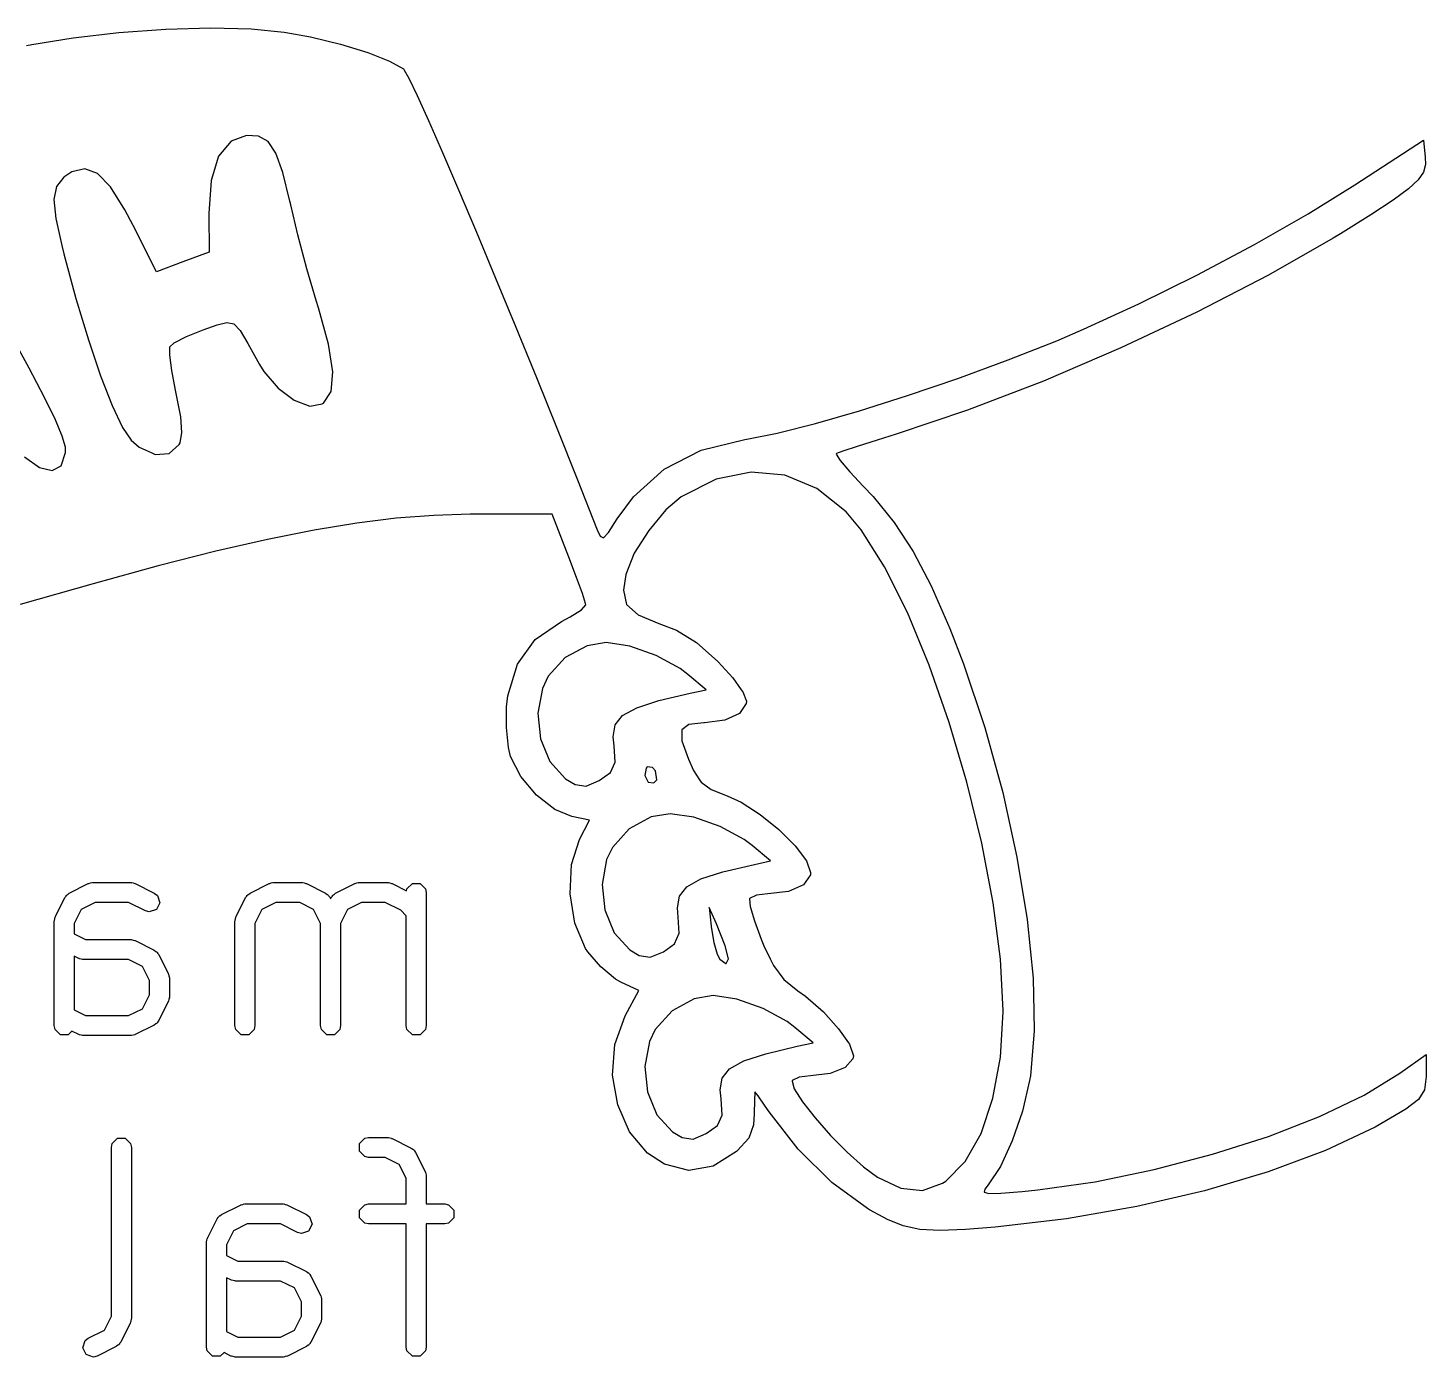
# Model space of a CAD drawing. Header units: inches. Extents: x 5.12 to 6.16, y -3.97 to -1.88.
# Drawn here: x 5.8859 to 6.1615, y -3.9733 to -3.7112 of the extents above; entities that cross this region are included whole.
import ezdxf

# ---------------------------------------------------------------- set-up
doc = ezdxf.new("R2010")
doc.units = ezdxf.units.IN
doc.header["$MEASUREMENT"] = 0
doc.layers.add('B.Silkscreen', color=31, linetype='CONTINUOUS', true_color=0xe8b2a7)

msp = doc.modelspace()

# ---------------------------------------------------------------- linework, layer by layer
at = {"layer": 'B.Silkscreen', "linetype": 'CONTINUOUS'}
for p, q in [((5.90385, -3.71214), (5.91307, -3.71149)), ((5.91307, -3.71149), (5.92195, -3.71123)), ((5.92195, -3.71123), (5.92991, -3.7114)), ((5.92991, -3.7114), (5.93639, -3.71203)), ((5.93639, -3.71203), (5.9416, -3.713)), ((5.88566, -3.71472), (5.88666, -3.71452)), ((5.88666, -3.71452), (5.89486, -3.71316)), ((5.89486, -3.71316), (5.90385, -3.71214)), ((5.9416, -3.713), (5.94755, -3.71444)), ((5.94755, -3.71444), (5.95292, -3.71608)), ((5.95292, -3.71608), (5.95721, -3.71775)), ((5.95721, -3.71775), (5.95992, -3.71931)), ((5.95992, -3.71931), (5.96003, -3.71943)), ((5.96003, -3.71943), (5.96099, -3.72113)), ((5.96099, -3.72113), (5.96263, -3.72455)), ((5.96263, -3.72455), (5.96486, -3.72949)), ((5.96486, -3.72949), (5.96761, -3.73576)), ((5.92597, -3.73354), (5.92351, -3.73651)), ((5.92901, -3.73243), (5.92597, -3.73354)), ((5.93139, -3.73255), (5.92901, -3.73243)), ((5.93326, -3.73362), (5.93139, -3.73255)), ((5.93479, -3.73593), (5.93326, -3.73362)), ((6.14747, -3.74219), (6.16097, -3.73336)), ((6.16097, -3.73336), (6.16132, -3.73673)), ((5.92351, -3.73651), (5.92204, -3.74128)), ((5.93616, -3.73975), (5.93479, -3.73593)), ((5.96761, -3.73576), (5.97078, -3.74317)), ((6.16132, -3.73673), (6.16137, -3.73816)), ((5.89711, -3.73898), (5.89459, -3.73962)), ((5.8996, -3.73993), (5.89711, -3.73898)), ((6.16137, -3.73816), (6.16101, -3.73966)), ((5.89298, -3.74067), (5.89155, -3.74248)), ((5.89459, -3.73962), (5.89298, -3.74067)), ((5.90219, -3.74259), (5.8996, -3.73993)), ((5.92204, -3.74128), (5.92156, -3.74779)), ((5.93755, -3.74536), (5.93616, -3.73975)), ((6.13826, -3.74791), (6.14747, -3.74219)), ((6.15998, -3.74119), (6.15806, -3.74297)), ((6.16101, -3.73966), (6.15998, -3.74119)), ((5.89155, -3.74248), (5.89105, -3.74507)), ((5.89105, -3.74507), (5.89141, -3.74882)), ((5.90504, -3.7471), (5.90219, -3.74259)), ((5.97078, -3.74317), (5.97431, -3.75151)), ((6.15806, -3.74297), (6.15501, -3.74519)), ((5.90665, -3.75017), (5.90504, -3.7471)), ((5.92156, -3.74779), (5.92161, -3.75544)), ((5.93771, -3.74609), (5.93755, -3.74536)), ((5.93912, -3.75202), (5.93771, -3.74609)), ((6.15501, -3.74519), (6.15061, -3.74807)), ((5.89141, -3.74882), (5.89259, -3.75415)), ((5.91123, -3.75932), (5.90665, -3.75017)), ((6.12767, -3.75394), (6.13826, -3.74791)), ((6.15061, -3.74807), (6.14462, -3.75182)), ((5.9409, -3.75871), (5.93912, -3.75202)), ((5.97431, -3.75151), (5.9781, -3.76059)), ((6.1432, -3.75269), (6.13048, -3.75998)), ((6.14462, -3.75182), (6.1432, -3.75269)), ((5.89259, -3.75415), (5.89299, -3.75574)), ((5.89299, -3.75574), (5.89538, -3.76461)), ((5.92161, -3.75544), (5.91642, -3.75738)), ((6.11634, -3.75996), (6.12767, -3.75394)), ((5.91642, -3.75738), (5.91123, -3.75932)), ((5.94272, -3.76497), (5.9409, -3.75871)), ((5.9781, -3.76059), (5.98207, -3.77021)), ((6.1049, -3.76565), (6.11634, -3.75996)), ((6.13048, -3.75998), (6.11634, -3.76728)), ((5.89538, -3.76461), (5.89783, -3.77274)), ((5.94318, -3.76644), (5.94272, -3.76497)), ((5.94517, -3.77359), (5.94318, -3.76644)), ((6.09398, -3.77066), (6.1049, -3.76565)), ((5.92044, -3.77078), (5.92323, -3.7698)), ((5.92323, -3.7698), (5.92513, -3.76931)), ((5.92513, -3.76931), (5.9265, -3.76959)), ((5.9265, -3.76959), (5.92775, -3.77089)), ((6.11634, -3.76728), (6.10134, -3.77433)), ((5.88617, -3.77833), (5.88214, -3.77093)), ((5.91475, -3.77335), (5.91714, -3.77208)), ((5.91714, -3.77208), (5.92044, -3.77078)), ((5.92775, -3.77089), (5.92929, -3.77346)), ((5.98207, -3.77021), (5.98569, -3.77906)), ((6.08872, -3.7729), (6.09398, -3.77066)), ((5.89783, -3.77274), (5.90023, -3.77986)), ((5.91387, -3.77574), (5.91389, -3.77414)), ((5.91389, -3.77414), (5.91475, -3.77335)), ((5.92929, -3.77346), (5.93155, -3.77757)), ((5.946, -3.77906), (5.94517, -3.77359)), ((6.07911, -3.77669), (6.08872, -3.7729)), ((6.10134, -3.77433), (6.08607, -3.78086)), ((5.91427, -3.77879), (5.91387, -3.77574)), ((5.93155, -3.77757), (5.93239, -3.77895)), ((6.06918, -3.78034), (6.07911, -3.77669)), ((5.8892, -3.78413), (5.88617, -3.77833)), ((5.90023, -3.77986), (5.9025, -3.78571)), ((5.915, -3.78266), (5.91427, -3.77879)), ((5.93239, -3.77895), (5.93522, -3.78227)), ((5.94567, -3.78291), (5.946, -3.77906)), ((5.98569, -3.77906), (5.98614, -3.78017)), ((5.98614, -3.78017), (5.99023, -3.79029)), ((6.05929, -3.78373), (6.06918, -3.78034)), ((6.08607, -3.78086), (6.07112, -3.78662)), ((5.91515, -3.78332), (5.915, -3.78266)), ((5.91604, -3.78793), (5.91515, -3.78332)), ((5.93522, -3.78227), (5.9384, -3.78465)), ((5.94418, -3.78521), (5.94567, -3.78291)), ((5.89134, -3.78852), (5.8892, -3.78413)), ((5.9025, -3.78571), (5.90453, -3.79002)), ((5.9384, -3.78465), (5.94145, -3.78578)), ((5.94145, -3.78578), (5.94393, -3.78538)), ((5.94393, -3.78538), (5.94418, -3.78521)), ((6.04982, -3.78674), (6.05929, -3.78373)), ((5.89267, -3.79171), (5.89134, -3.78852)), ((5.91628, -3.79101), (5.91604, -3.78793)), ((6.04113, -3.78926), (6.04982, -3.78674)), ((6.07112, -3.78662), (6.05707, -3.79134)), ((5.89329, -3.79391), (5.89267, -3.79171)), ((5.90453, -3.79002), (5.90624, -3.79252)), ((5.9159, -3.79302), (5.91628, -3.79101)), ((5.99023, -3.79029), (5.99425, -3.80035)), ((6.0276, -3.79233), (6.0336, -3.79116)), ((6.0336, -3.79116), (6.04113, -3.78926)), ((6.05707, -3.79134), (6.05329, -3.7925)), ((5.89335, -3.79498), (5.89329, -3.79391)), ((5.90624, -3.79252), (5.90785, -3.79389)), ((5.90785, -3.79389), (5.91023, -3.79498)), ((5.91377, -3.79517), (5.91574, -3.79336)), ((5.91574, -3.79336), (5.9159, -3.79302)), ((6.01133, -3.79826), (6.01861, -3.79451)), ((6.01861, -3.79451), (6.02722, -3.79239)), ((6.02722, -3.79239), (6.0276, -3.79233)), ((6.04653, -3.79467), (6.04529, -3.79513)), ((6.04935, -3.79375), (6.04653, -3.79467)), ((6.05329, -3.7925), (6.04935, -3.79375)), ((5.88527, -3.79578), (5.88817, -3.79788)), ((5.89246, -3.79757), (5.89335, -3.79498)), ((5.91023, -3.79498), (5.91099, -3.79533)), ((5.91099, -3.79533), (5.91377, -3.79517)), ((6.04529, -3.79513), (6.04526, -3.79526)), ((6.04526, -3.79526), (6.04602, -3.79651)), ((6.04602, -3.79651), (6.04789, -3.79875)), ((5.88817, -3.79788), (5.89066, -3.7985)), ((5.89066, -3.7985), (5.89246, -3.79757)), ((6.0053, -3.80368), (6.01133, -3.79826)), ((6.02155, -3.80023), (6.01465, -3.80371)), ((6.02845, -3.79882), (6.02155, -3.80023)), ((6.03514, -3.79944), (6.02845, -3.79882)), ((6.04144, -3.80206), (6.03514, -3.79944)), ((6.04789, -3.79875), (6.05057, -3.8016)), ((5.99425, -3.80035), (5.99813, -3.81017)), ((6.04717, -3.80665), (6.04144, -3.80206)), ((6.05057, -3.8016), (6.0525, -3.80363)), ((6.00207, -3.80804), (6.0053, -3.80368)), ((6.01465, -3.80371), (6.01168, -3.80624)), ((6.0525, -3.80363), (6.05669, -3.80873)), ((5.95852, -3.80792), (5.95073, -3.80887)), ((5.9659, -3.80735), (5.95852, -3.80792)), ((5.97306, -3.80712), (5.9659, -3.80735)), ((5.97476, -3.80712), (5.97306, -3.80712)), ((5.98923, -3.80712), (5.97476, -3.80712)), ((5.99256, -3.81562), (5.98923, -3.80712)), ((6.00034, -3.8107), (6.00207, -3.80804)), ((6.01168, -3.80624), (6.00828, -3.81031)), ((6.05016, -3.81021), (6.04717, -3.80665)), ((5.94234, -3.81024), (5.93315, -3.81208)), ((5.95073, -3.80887), (5.94234, -3.81024)), ((5.99813, -3.81017), (5.9987, -3.81145)), ((5.99934, -3.81177), (6.00034, -3.8107)), ((6.00828, -3.81031), (6.00544, -3.81483)), ((6.05478, -3.81751), (6.05016, -3.81021)), ((6.05669, -3.80873), (6.06041, -3.81444)), ((5.93315, -3.81208), (5.92295, -3.81443)), ((5.9987, -3.81145), (5.99934, -3.81177)), ((5.91546, -3.81633), (5.91156, -3.81733)), ((5.92295, -3.81443), (5.91546, -3.81633)), ((5.99406, -3.81957), (5.99256, -3.81562)), ((6.00544, -3.81483), (6.00376, -3.81898)), ((6.06041, -3.81444), (6.06395, -3.82125)), ((5.91156, -3.81733), (5.89878, -3.82082)), ((6.00376, -3.81898), (6.00328, -3.82212)), ((6.05928, -3.82653), (6.05478, -3.81751)), ((5.89878, -3.82082), (5.88441, -3.82494)), ((5.99522, -3.82277), (5.99406, -3.81957)), ((6.00328, -3.82212), (6.00393, -3.82493)), ((6.06395, -3.82125), (6.06761, -3.82965)), ((5.99502, -3.82595), (5.99589, -3.82502)), ((5.99583, -3.82471), (5.99522, -3.82277)), ((5.99589, -3.82502), (5.99583, -3.82471)), ((6.00393, -3.82493), (6.00618, -3.82698)), ((5.99107, -3.82825), (5.9928, -3.82735)), ((5.9928, -3.82735), (5.99502, -3.82595)), ((6.00618, -3.82698), (6.01028, -3.82865)), ((6.06357, -3.83687), (6.05928, -3.82653)), ((5.98592, -3.83181), (5.99107, -3.82825)), ((6.01028, -3.82865), (6.01375, -3.82999)), ((6.01375, -3.82999), (6.01772, -3.83243)), ((6.06761, -3.82965), (6.07032, -3.83665)), ((5.98239, -3.83672), (5.98592, -3.83181)), ((5.99614, -3.83306), (5.99178, -3.8354)), ((5.99987, -3.83243), (5.99614, -3.83306)), ((6.00455, -3.83312), (5.99987, -3.83243)), ((6.00973, -3.83495), (6.00455, -3.83312)), ((6.01772, -3.83243), (6.02191, -3.83617)), ((5.99178, -3.8354), (5.98846, -3.83908)), ((6.01446, -3.83753), (6.00973, -3.83495)), ((5.98051, -3.84291), (5.98239, -3.83672)), ((6.01602, -3.8387), (6.01446, -3.83753)), ((6.01962, -3.84173), (6.01602, -3.8387)), ((6.02191, -3.83617), (6.02197, -3.83623)), ((6.02197, -3.83623), (6.02483, -3.83938)), ((6.06751, -3.84816), (6.06357, -3.83687)), ((6.07032, -3.83665), (6.07452, -3.8492)), ((5.98733, -3.84147), (5.98642, -3.84638)), ((5.98846, -3.83908), (5.98733, -3.84147)), ((6.02483, -3.83938), (6.02651, -3.84173)), ((5.98027, -3.84507), (5.98051, -3.84291)), ((6.00591, -3.8453), (6.01027, -3.84388)), ((6.01027, -3.84388), (6.01646, -3.84242)), ((6.01646, -3.84242), (6.01962, -3.84173)), ((6.02651, -3.84173), (6.0268, -3.84213)), ((6.0268, -3.84213), (6.02753, -3.84399)), ((6.02753, -3.84399), (6.0275, -3.84442)), ((5.98024, -3.8492), (5.98027, -3.84507)), ((5.98642, -3.84638), (5.98695, -3.8514)), ((6.00167, -3.84868), (6.00313, -3.84684)), ((6.00313, -3.84684), (6.00591, -3.8453)), ((6.02619, -3.84639), (6.02331, -3.84775)), ((6.0275, -3.84442), (6.02619, -3.84639)), ((5.98063, -3.8531), (5.98024, -3.8492)), ((6.00128, -3.851), (6.00167, -3.84868)), ((6.01618, -3.84858), (6.0148, -3.84964)), ((6.0148, -3.84964), (6.01484, -3.8518)), ((6.01913, -3.84827), (6.01618, -3.84858)), ((6.01929, -3.84827), (6.01913, -3.84827)), ((6.02331, -3.84775), (6.01929, -3.84827)), ((6.071, -3.85999), (6.06751, -3.84816)), ((6.07452, -3.8492), (6.07806, -3.86202)), ((5.98695, -3.8514), (5.98881, -3.85591)), ((6.00145, -3.8528), (6.00128, -3.851)), ((6.01484, -3.8518), (6.01614, -3.85542)), ((5.98104, -3.85488), (5.98063, -3.8531)), ((5.98307, -3.85883), (5.98104, -3.85488)), ((6.00166, -3.85601), (6.00145, -3.8528)), ((5.98881, -3.85591), (5.9919, -3.85927)), ((5.99853, -3.85965), (6.00072, -3.85806)), ((6.00072, -3.85806), (6.00166, -3.85601)), ((6.00777, -3.85717), (6.00752, -3.85867)), ((6.00798, -3.85691), (6.00777, -3.85717)), ((6.00901, -3.85705), (6.00798, -3.85691)), ((6.0096, -3.85775), (6.00901, -3.85705)), ((6.00985, -3.85948), (6.0096, -3.85775)), ((6.01614, -3.85542), (6.01712, -3.85763)), ((6.01712, -3.85763), (6.01829, -3.85948)), ((5.98619, -3.86252), (5.98307, -3.85883)), ((5.9919, -3.85927), (5.99375, -3.86039)), ((5.99375, -3.86039), (5.99593, -3.86074)), ((5.99593, -3.86074), (5.99853, -3.85965)), ((6.00752, -3.85867), (6.00815, -3.85995)), ((6.00815, -3.85995), (6.00928, -3.86007)), ((6.00928, -3.86007), (6.00985, -3.85948)), ((6.01829, -3.85948), (6.0186, -3.85997)), ((6.0186, -3.85997), (6.02057, -3.86142)), ((6.07393, -3.87198), (6.071, -3.85999)), ((5.98979, -3.86537), (5.98619, -3.86252)), ((6.02057, -3.86142), (6.02375, -3.86264)), ((6.02375, -3.86264), (6.02652, -3.86389)), ((6.07806, -3.86202), (6.08087, -3.87475)), ((5.9931, -3.86676), (5.98979, -3.86537)), ((6.01253, -3.86619), (6.00879, -3.86682)), ((6.0172, -3.86688), (6.01253, -3.86619)), ((6.02652, -3.86389), (6.03026, -3.86631)), ((6.03026, -3.86631), (6.03394, -3.86931)), ((5.99663, -3.86742), (5.9931, -3.86676)), ((5.99461, -3.87129), (5.99663, -3.86742)), ((6.00879, -3.86682), (6.00444, -3.86916)), ((6.02239, -3.8687), (6.0172, -3.86688)), ((6.02712, -3.87129), (6.02239, -3.8687)), ((5.99305, -3.87621), (5.99461, -3.87129)), ((6.00444, -3.86916), (6.00112, -3.87283)), ((6.02868, -3.87246), (6.02712, -3.87129)), ((6.03394, -3.86931), (6.03712, -3.87249)), ((6.00112, -3.87283), (5.99999, -3.87522)), ((6.03228, -3.87549), (6.02868, -3.87246)), ((6.03712, -3.87249), (6.03935, -3.87544)), ((6.07616, -3.88374), (6.07393, -3.87198)), ((5.99278, -3.88196), (5.99305, -3.87621)), ((5.99999, -3.87522), (5.99908, -3.88013)), ((6.02292, -3.87764), (6.02912, -3.87617)), ((6.02912, -3.87617), (6.03228, -3.87549)), ((6.03935, -3.87544), (6.03937, -3.87549)), ((6.03937, -3.87549), (6.04019, -3.87775)), ((6.08087, -3.87475), (6.08288, -3.88706)), ((5.89407, -3.88184), (5.89782, -3.87996)), ((5.89782, -3.87996), (5.89792, -3.87994)), ((5.89792, -3.87994), (5.89795, -3.87991)), ((5.89795, -3.87991), (5.89826, -3.87984)), ((5.89826, -3.87984), (5.89856, -3.87976)), ((5.89856, -3.87976), (5.89861, -3.87978)), ((5.89861, -3.87978), (5.8987, -3.87976)), ((5.8987, -3.87976), (5.9062, -3.87976)), ((5.9062, -3.87976), (5.9063, -3.87978)), ((5.9063, -3.87978), (5.90634, -3.87976)), ((5.90634, -3.87976), (5.90665, -3.87984)), ((5.90665, -3.87984), (5.90696, -3.87991)), ((5.90696, -3.87991), (5.90699, -3.87994)), ((5.90699, -3.87994), (5.90708, -3.87996)), ((5.90708, -3.87996), (5.91083, -3.88184)), ((5.92969, -3.88184), (5.93344, -3.87996)), ((5.93344, -3.87996), (5.93354, -3.87994)), ((5.93354, -3.87994), (5.93357, -3.87991)), ((5.93357, -3.87991), (5.93388, -3.87984)), ((5.93388, -3.87984), (5.93418, -3.87976)), ((5.93418, -3.87976), (5.93423, -3.87978)), ((5.93423, -3.87978), (5.93432, -3.87976)), ((5.93432, -3.87976), (5.93995, -3.87976)), ((5.93995, -3.87976), (5.94004, -3.87978)), ((5.94004, -3.87978), (5.94009, -3.87976)), ((5.94009, -3.87976), (5.94039, -3.87984)), ((5.94039, -3.87984), (5.9407, -3.87991)), ((5.9407, -3.87991), (5.94073, -3.87994)), ((5.94073, -3.87994), (5.94083, -3.87996)), ((5.94083, -3.87996), (5.94458, -3.88184)), ((5.94657, -3.88184), (5.95032, -3.87996)), ((5.95032, -3.87996), (5.95041, -3.87994)), ((5.95041, -3.87994), (5.95044, -3.87991)), ((5.95044, -3.87991), (5.95075, -3.87984)), ((5.95075, -3.87984), (5.95106, -3.87976)), ((5.95106, -3.87976), (5.9511, -3.87978)), ((5.9511, -3.87978), (5.9512, -3.87976)), ((5.9512, -3.87976), (5.95682, -3.87976)), ((5.95682, -3.87976), (5.95692, -3.87978)), ((5.95692, -3.87978), (5.95696, -3.87976)), ((5.95696, -3.87976), (5.95726, -3.87984)), ((5.95726, -3.87984), (5.95757, -3.87991)), ((5.95757, -3.87991), (5.95761, -3.87994)), ((5.95761, -3.87994), (5.9577, -3.87996)), ((5.9577, -3.87996), (5.96054, -3.88139)), ((5.96063, -3.88097), (5.96169, -3.87991)), ((5.96169, -3.87991), (5.9632, -3.87991)), ((5.9632, -3.87991), (5.96426, -3.88097)), ((5.99908, -3.88013), (5.99961, -3.88516)), ((6.01579, -3.88059), (6.01857, -3.87905)), ((6.01857, -3.87905), (6.02292, -3.87764)), ((6.04015, -3.87822), (6.03879, -3.88019)), ((6.04019, -3.87775), (6.04015, -3.87822)), ((5.89132, -3.88647), (5.89319, -3.88272)), ((5.89319, -3.88272), (5.89343, -3.88241)), ((5.89343, -3.88241), (5.89347, -3.88231)), ((5.89347, -3.88231), (5.89358, -3.88222)), ((5.89358, -3.88222), (5.89366, -3.88211)), ((5.89366, -3.88211), (5.89376, -3.88208)), ((5.89376, -3.88208), (5.89407, -3.88184)), ((5.91083, -3.88184), (5.91144, -3.88231)), ((5.91144, -3.88231), (5.91192, -3.88374)), ((5.92694, -3.88647), (5.92881, -3.88272)), ((5.92881, -3.88272), (5.92905, -3.88241)), ((5.92905, -3.88241), (5.92909, -3.88231)), ((5.92909, -3.88231), (5.9292, -3.88222)), ((5.9292, -3.88222), (5.92928, -3.88211)), ((5.92928, -3.88211), (5.92938, -3.88208)), ((5.92938, -3.88208), (5.92969, -3.88184)), ((5.94458, -3.88184), (5.94489, -3.88208)), ((5.94489, -3.88208), (5.94499, -3.88211)), ((5.94499, -3.88211), (5.94507, -3.88222)), ((5.94507, -3.88222), (5.94518, -3.88231)), ((5.94518, -3.88231), (5.94522, -3.88241)), ((5.94522, -3.88241), (5.94546, -3.88272)), ((5.94546, -3.88272), (5.94557, -3.88295)), ((5.94557, -3.88295), (5.94569, -3.88272)), ((5.94569, -3.88272), (5.94593, -3.88241)), ((5.94593, -3.88241), (5.94596, -3.88231)), ((5.94596, -3.88231), (5.94607, -3.88222)), ((5.94607, -3.88222), (5.94616, -3.88211)), ((5.94616, -3.88211), (5.94626, -3.88208)), ((5.94626, -3.88208), (5.94657, -3.88184)), ((5.96054, -3.88139), (5.96063, -3.88097)), ((5.96426, -3.88097), (5.96441, -3.88172)), ((5.96441, -3.88172), (5.96441, -3.90797)), ((5.99373, -3.88774), (5.99278, -3.88196)), ((6.01393, -3.88476), (6.01433, -3.88243)), ((6.01433, -3.88243), (6.01579, -3.88059)), ((6.02816, -3.88291), (6.02813, -3.88297)), ((6.02951, -3.88226), (6.02816, -3.88291)), ((6.03175, -3.88201), (6.02951, -3.88226)), ((6.03586, -3.88152), (6.03175, -3.88201)), ((6.03879, -3.88019), (6.03586, -3.88152)), ((5.89642, -3.88507), (5.89505, -3.88781)), ((5.89917, -3.88369), (5.89642, -3.88507)), ((5.90574, -3.88369), (5.89917, -3.88369)), ((5.90907, -3.88536), (5.90574, -3.88369)), ((5.90981, -3.88556), (5.90907, -3.88536)), ((5.91124, -3.88509), (5.90981, -3.88556)), ((5.91192, -3.88374), (5.91124, -3.88509)), ((5.93204, -3.88507), (5.93067, -3.88781)), ((5.93479, -3.88369), (5.93204, -3.88507)), ((5.93948, -3.88369), (5.93479, -3.88369)), ((5.94223, -3.88507), (5.93948, -3.88369)), ((5.9436, -3.88781), (5.94223, -3.88507)), ((5.94891, -3.88507), (5.94754, -3.88781)), ((5.95166, -3.88369), (5.94891, -3.88507)), ((5.95636, -3.88369), (5.95166, -3.88369)), ((5.9594, -3.88522), (5.95636, -3.88369)), ((5.96048, -3.88629), (5.9594, -3.88522)), ((5.99961, -3.88516), (6.00147, -3.88967)), ((6.01411, -3.88656), (6.01393, -3.88476)), ((6.02162, -3.88788), (6.02019, -3.88465)), ((6.02019, -3.88465), (6.0206, -3.88834)), ((6.02813, -3.88297), (6.0283, -3.88449)), ((6.0283, -3.88449), (6.02911, -3.88733)), ((6.0776, -3.89487), (6.07616, -3.88374)), ((5.89111, -3.88735), (5.89113, -3.88725)), ((5.89111, -3.90797), (5.89111, -3.88735)), ((5.89112, -3.88721), (5.8912, -3.88691)), ((5.89113, -3.88725), (5.89112, -3.88721)), ((5.8912, -3.88691), (5.89126, -3.8866)), ((5.89126, -3.8866), (5.89129, -3.88656)), ((5.89129, -3.88656), (5.89132, -3.88647)), ((5.89505, -3.88781), (5.89505, -3.88988)), ((5.92673, -3.88735), (5.92675, -3.88725)), ((5.92673, -3.90797), (5.92673, -3.88735)), ((5.92674, -3.88721), (5.92682, -3.88691)), ((5.92675, -3.88725), (5.92674, -3.88721)), ((5.92682, -3.88691), (5.92688, -3.8866)), ((5.92688, -3.8866), (5.92691, -3.88656)), ((5.92691, -3.88656), (5.92694, -3.88647)), ((5.93067, -3.88781), (5.93067, -3.90797)), ((5.9436, -3.90797), (5.9436, -3.88781)), ((5.94754, -3.88781), (5.94754, -3.90797)), ((5.96048, -3.90797), (5.96048, -3.88629)), ((5.99584, -3.89275), (5.99373, -3.88774)), ((6.01431, -3.88976), (6.01411, -3.88656)), ((6.0206, -3.88834), (6.02062, -3.8885)), ((6.02337, -3.89221), (6.02162, -3.88788)), ((6.02911, -3.88733), (6.03042, -3.89092)), ((6.08288, -3.88706), (6.08404, -3.89858)), ((5.89505, -3.88988), (5.89729, -3.891)), ((5.89729, -3.891), (5.9062, -3.891)), ((5.9062, -3.891), (5.9063, -3.89102)), ((5.9063, -3.89102), (5.90634, -3.89101)), ((5.90634, -3.89101), (5.90665, -3.89109)), ((5.90665, -3.89109), (5.90696, -3.89115)), ((5.90696, -3.89115), (5.90699, -3.89119)), ((6.00147, -3.88967), (6.00456, -3.89302)), ((6.01338, -3.89182), (6.01431, -3.88976)), ((6.02062, -3.8885), (6.02113, -3.89157)), ((6.03042, -3.89092), (6.03095, -3.89222)), ((5.90699, -3.89119), (5.90708, -3.89121)), ((5.90708, -3.89121), (5.91083, -3.89309)), ((5.91083, -3.89309), (5.91114, -3.89333)), ((5.91114, -3.89333), (5.91124, -3.89336)), ((5.91124, -3.89336), (5.91133, -3.89347)), ((5.91133, -3.89347), (5.91144, -3.89356)), ((5.91144, -3.89356), (5.91147, -3.89366)), ((5.91147, -3.89366), (5.91171, -3.89397)), ((5.99627, -3.8934), (5.99584, -3.89275)), ((5.99883, -3.89637), (5.99627, -3.8934)), ((6.00456, -3.89302), (6.00641, -3.89415)), ((6.00859, -3.8945), (6.01118, -3.89341)), ((6.01118, -3.89341), (6.01338, -3.89182)), ((6.02113, -3.89157), (6.02175, -3.89388)), ((6.02175, -3.89388), (6.02231, -3.89487)), ((6.02401, -3.89481), (6.02337, -3.89221)), ((6.03095, -3.89222), (6.03221, -3.89481)), ((5.89595, -3.89473), (5.89505, -3.89428)), ((5.89505, -3.89428), (5.89505, -3.90488)), ((5.89604, -3.89476), (5.89595, -3.89473)), ((5.89608, -3.89479), (5.89604, -3.89476)), ((5.89638, -3.89485), (5.89608, -3.89479)), ((5.89669, -3.89494), (5.89638, -3.89485)), ((5.89673, -3.89492), (5.89669, -3.89494)), ((5.89683, -3.89494), (5.89673, -3.89492)), ((5.90574, -3.89494), (5.89683, -3.89494)), ((5.90848, -3.89632), (5.90574, -3.89494)), ((5.90986, -3.89906), (5.90848, -3.89632)), ((5.91171, -3.89397), (5.91359, -3.89772)), ((6.00176, -3.89878), (5.99883, -3.89637)), ((6.00641, -3.89415), (6.00859, -3.8945)), ((6.02231, -3.89487), (6.0235, -3.89572)), ((6.0235, -3.89572), (6.02355, -3.89572)), ((6.02355, -3.89572), (6.02401, -3.89481)), ((6.03221, -3.89481), (6.03285, -3.89612)), ((6.03285, -3.89612), (6.03493, -3.89884)), ((6.07813, -3.90498), (6.0776, -3.89487)), ((5.90986, -3.90188), (5.90986, -3.89906)), ((5.91359, -3.89772), (5.91361, -3.89781)), ((5.91361, -3.89781), (5.91365, -3.89784)), ((5.91365, -3.89784), (5.91371, -3.89815)), ((5.91371, -3.89815), (5.91379, -3.89846)), ((5.91379, -3.89846), (5.91378, -3.8985)), ((5.91378, -3.8985), (5.9138, -3.8986)), ((5.9138, -3.8986), (5.9138, -3.90235)), ((6.00279, -3.89937), (6.00176, -3.89878)), ((6.00635, -3.90105), (6.00279, -3.89937)), ((6.03493, -3.89884), (6.03769, -3.90109)), ((6.08404, -3.89858), (6.08419, -3.90522)), ((5.90848, -3.90463), (5.90986, -3.90188)), ((6.00367, -3.90604), (6.00635, -3.90105)), ((6.02096, -3.90205), (6.01723, -3.90268)), ((6.02564, -3.90274), (6.02096, -3.90205)), ((6.03769, -3.90109), (6.03917, -3.90217)), ((6.03917, -3.90217), (6.0427, -3.90527)), ((5.89505, -3.90488), (5.89729, -3.906)), ((5.90574, -3.906), (5.90848, -3.90463)), ((5.91359, -3.90323), (5.91171, -3.90698)), ((5.91361, -3.90313), (5.91359, -3.90323)), ((5.91365, -3.9031), (5.91361, -3.90313)), ((5.91371, -3.90279), (5.91365, -3.9031)), ((5.91379, -3.90249), (5.91371, -3.90279)), ((5.9138, -3.90235), (5.91378, -3.90244)), ((5.91378, -3.90244), (5.91379, -3.90249)), ((6.01723, -3.90268), (6.01288, -3.90502)), ((6.03083, -3.90457), (6.02564, -3.90274)), ((6.03556, -3.90715), (6.03083, -3.90457)), ((5.89729, -3.906), (5.90574, -3.906)), ((5.91114, -3.90762), (5.91083, -3.90786)), ((5.91124, -3.90758), (5.91114, -3.90762)), ((5.91133, -3.90747), (5.91124, -3.90758)), ((5.91144, -3.90739), (5.91133, -3.90747)), ((5.91147, -3.90729), (5.91144, -3.90739)), ((5.91171, -3.90698), (5.91147, -3.90729)), ((6.00163, -3.91172), (6.00367, -3.90604)), ((6.01288, -3.90502), (6.00956, -3.9087)), ((6.03711, -3.90832), (6.03556, -3.90715)), ((6.0427, -3.90527), (6.04572, -3.90858)), ((6.07762, -3.91417), (6.07813, -3.90522)), ((6.07813, -3.90522), (6.07813, -3.90498)), ((6.08419, -3.90522), (6.08427, -3.90897)), ((5.89126, -3.90872), (5.89111, -3.90797)), ((5.89233, -3.90979), (5.89126, -3.90872)), ((5.89383, -3.90979), (5.89233, -3.90979)), ((5.89458, -3.90905), (5.89383, -3.90979)), ((5.89595, -3.90973), (5.89458, -3.90905)), ((5.89604, -3.90976), (5.89595, -3.90973)), ((5.89608, -3.90979), (5.89604, -3.90976)), ((5.89638, -3.90985), (5.89608, -3.90979)), ((5.89669, -3.90993), (5.89638, -3.90985)), ((5.89673, -3.90992), (5.89669, -3.90993)), ((5.89683, -3.90994), (5.89673, -3.90992)), ((5.9062, -3.90994), (5.89683, -3.90994)), ((5.9063, -3.90992), (5.9062, -3.90994)), ((5.90634, -3.90993), (5.9063, -3.90992)), ((5.90665, -3.90985), (5.90634, -3.90993)), ((5.90696, -3.90979), (5.90665, -3.90985)), ((5.90699, -3.90976), (5.90696, -3.90979)), ((5.90708, -3.90973), (5.90699, -3.90976)), ((5.91083, -3.90786), (5.90708, -3.90973)), ((5.92688, -3.90872), (5.92673, -3.90797)), ((5.92795, -3.90979), (5.92688, -3.90872)), ((5.92945, -3.90979), (5.92795, -3.90979)), ((5.93052, -3.90872), (5.92945, -3.90979)), ((5.93067, -3.90797), (5.93052, -3.90872)), ((5.94375, -3.90872), (5.9436, -3.90797)), ((5.94482, -3.90979), (5.94375, -3.90872)), ((5.94633, -3.90979), (5.94482, -3.90979)), ((5.94739, -3.90872), (5.94633, -3.90979)), ((5.94754, -3.90797), (5.94739, -3.90872)), ((5.96063, -3.90872), (5.96048, -3.90797)), ((5.96169, -3.90979), (5.96063, -3.90872)), ((5.9632, -3.90979), (5.96169, -3.90979)), ((5.96426, -3.90872), (5.9632, -3.90979)), ((5.96441, -3.90797), (5.96426, -3.90872)), ((6.00956, -3.9087), (6.00842, -3.91109)), ((6.04072, -3.91135), (6.03711, -3.90832)), ((6.04572, -3.90858), (6.04765, -3.91135)), ((6.08427, -3.90897), (6.08353, -3.91788)), ((6.00117, -3.91773), (6.00163, -3.91172)), ((6.00842, -3.91109), (6.00751, -3.916)), ((6.03136, -3.9135), (6.03756, -3.91204)), ((6.03756, -3.91204), (6.04072, -3.91135)), ((6.04765, -3.91135), (6.04784, -3.91162)), ((6.04784, -3.91162), (6.04863, -3.91392)), ((6.02423, -3.91646), (6.02701, -3.91492)), ((6.02701, -3.91492), (6.03136, -3.9135)), ((6.04852, -3.91454), (6.04699, -3.91623)), ((6.04863, -3.91392), (6.04852, -3.91454)), ((6.07614, -3.92228), (6.07762, -3.91417)), ((6.15634, -3.91736), (6.1615, -3.91366)), ((6.1615, -3.91366), (6.1615, -3.91774)), ((6.00217, -3.92361), (6.00117, -3.91773)), ((6.00751, -3.916), (6.00805, -3.92102)), ((6.02237, -3.92062), (6.02277, -3.9183)), ((6.02277, -3.9183), (6.02423, -3.91646)), ((6.03795, -3.91813), (6.03658, -3.91881)), ((6.04019, -3.91788), (6.03795, -3.91813)), ((6.04403, -3.91742), (6.04019, -3.91788)), ((6.04699, -3.91623), (6.04403, -3.91742)), ((6.08353, -3.91788), (6.08337, -3.91882)), ((6.14929, -3.9217), (6.15634, -3.91736)), ((6.1615, -3.91797), (6.16121, -3.92064)), ((6.1615, -3.91774), (6.1615, -3.91797)), ((6.00805, -3.92102), (6.00991, -3.92553)), ((6.02255, -3.92242), (6.02237, -3.92062)), ((6.02918, -3.92117), (6.0291, -3.92268)), ((6.02922, -3.92104), (6.02918, -3.92117)), ((6.02983, -3.92183), (6.02922, -3.92104)), ((6.03658, -3.91881), (6.03653, -3.9189)), ((6.03653, -3.9189), (6.03695, -3.92044)), ((6.03695, -3.92044), (6.03858, -3.92298)), ((6.08337, -3.91882), (6.08195, -3.92483)), ((6.16121, -3.92064), (6.16004, -3.92252)), ((6.00451, -3.9289), (6.00217, -3.92361)), ((6.02275, -3.92563), (6.02255, -3.92242)), ((6.0291, -3.92268), (6.02907, -3.92537)), ((6.03121, -3.92382), (6.02983, -3.92183)), ((6.03199, -3.925), (6.03121, -3.92382)), ((6.03858, -3.92298), (6.04108, -3.92616)), ((6.07378, -3.92924), (6.07614, -3.92228)), ((6.14052, -3.92589), (6.14929, -3.9217)), ((6.16004, -3.92252), (6.15749, -3.92447)), ((6.00991, -3.92553), (6.01299, -3.92889)), ((6.02182, -3.92768), (6.02275, -3.92563)), ((6.02907, -3.92537), (6.02895, -3.92752)), ((6.03771, -3.93236), (6.03199, -3.925)), ((6.04108, -3.92616), (6.04414, -3.92961)), ((6.08195, -3.92483), (6.07995, -3.93069)), ((6.13044, -3.92981), (6.14052, -3.92589)), ((6.15749, -3.92447), (6.15149, -3.92802)), ((6.00807, -3.93314), (6.00451, -3.9289)), ((6.01299, -3.92889), (6.01485, -3.93001)), ((6.01703, -3.93036), (6.01962, -3.92927)), ((6.01962, -3.92927), (6.02182, -3.92768)), ((6.02895, -3.92752), (6.02801, -3.93018)), ((6.04414, -3.92961), (6.04742, -3.93295)), ((6.07066, -3.93478), (6.07378, -3.92924)), ((6.15149, -3.92802), (6.14168, -3.93262)), ((5.90236, -3.93199), (5.90251, -3.93123)), ((5.90236, -3.96527), (5.90236, -3.93199)), ((5.90251, -3.93123), (5.90357, -3.93017)), ((5.90357, -3.93017), (5.90508, -3.93017)), ((5.90508, -3.93017), (5.90615, -3.93123)), ((5.90615, -3.93123), (5.9063, -3.93199)), ((5.9063, -3.93199), (5.9063, -3.96573)), ((5.95125, -3.93123), (5.95232, -3.93017)), ((5.95125, -3.93274), (5.95125, -3.93123)), ((5.95232, -3.93017), (5.95307, -3.93002)), ((5.95307, -3.93002), (5.95682, -3.93002)), ((5.95682, -3.93002), (5.95692, -3.93004)), ((5.95692, -3.93004), (5.95696, -3.93002)), ((5.95696, -3.93002), (5.95726, -3.9301)), ((5.95726, -3.9301), (5.95757, -3.93017)), ((5.95757, -3.93017), (5.95761, -3.9302)), ((5.95761, -3.9302), (5.9577, -3.93022)), ((5.9577, -3.93022), (5.96145, -3.9321)), ((5.96145, -3.9321), (5.96176, -3.93234)), ((5.96176, -3.93234), (5.96186, -3.93237)), ((5.96186, -3.93237), (5.96195, -3.93248)), ((5.96195, -3.93248), (5.96206, -3.93257)), ((6.01485, -3.93001), (6.01703, -3.93036)), ((6.02801, -3.93018), (6.02571, -3.93269)), ((6.04439, -3.9389), (6.03771, -3.93236)), ((6.07995, -3.93069), (6.07762, -3.93575)), ((6.11944, -3.93334), (6.13044, -3.92981)), ((5.95232, -3.9338), (5.95125, -3.93274)), ((5.95307, -3.93395), (5.95232, -3.9338)), ((5.95636, -3.93395), (5.95307, -3.93395)), ((5.9591, -3.93533), (5.95636, -3.93395)), ((5.96206, -3.93257), (5.96209, -3.93267)), ((5.96209, -3.93267), (5.96233, -3.93298)), ((5.96233, -3.93298), (5.96421, -3.93673)), ((6.01138, -3.9353), (6.00807, -3.93314)), ((6.02559, -3.9328), (6.02101, -3.93567)), ((6.02571, -3.93269), (6.02559, -3.9328)), ((6.04742, -3.93295), (6.05061, -3.93583)), ((6.06687, -3.93862), (6.07066, -3.93478)), ((6.10793, -3.93636), (6.11944, -3.93334)), ((6.14168, -3.93262), (6.13035, -3.93683)), ((5.96048, -3.93807), (5.9591, -3.93533)), ((5.96421, -3.93673), (5.96423, -3.93682)), ((5.96423, -3.93682), (5.96426, -3.93686)), ((5.96426, -3.93686), (5.96433, -3.93717)), ((5.96433, -3.93717), (5.96441, -3.93747)), ((5.96441, -3.93747), (5.96439, -3.93751)), ((5.96439, -3.93751), (5.96441, -3.93761)), ((5.96441, -3.93761), (5.96441, -3.94314)), ((6.0162, -3.93651), (6.01138, -3.9353)), ((6.02101, -3.93567), (6.0162, -3.93651)), ((6.05061, -3.93583), (6.05338, -3.93787)), ((6.05338, -3.93787), (6.05798, -3.94003)), ((6.07762, -3.93575), (6.07522, -3.93936)), ((6.0963, -3.93874), (6.10793, -3.93636)), ((6.13035, -3.93683), (6.11784, -3.94054)), ((5.96048, -3.94314), (5.96048, -3.93807)), ((6.05139, -3.944), (6.04439, -3.9389)), ((6.05798, -3.94003), (6.06227, -3.94048)), ((6.06227, -3.94048), (6.06622, -3.93905)), ((6.06622, -3.93905), (6.06687, -3.93862)), ((6.07451, -3.94021), (6.07437, -3.94083)), ((6.07522, -3.93936), (6.07451, -3.94021)), ((6.07771, -3.94099), (6.08186, -3.94066)), ((6.08186, -3.94066), (6.08496, -3.94036)), ((6.08496, -3.94036), (6.0963, -3.93874)), ((6.11784, -3.94054), (6.10448, -3.94366)), ((5.92407, -3.94522), (5.92782, -3.94335)), ((5.92782, -3.94335), (5.92791, -3.94332)), ((5.92791, -3.94332), (5.92795, -3.94329)), ((5.92795, -3.94329), (5.92826, -3.94323)), ((5.92826, -3.94323), (5.92856, -3.94314)), ((5.92856, -3.94314), (5.9286, -3.94316)), ((5.9286, -3.94316), (5.9287, -3.94314)), ((5.9287, -3.94314), (5.9362, -3.94314)), ((5.9362, -3.94314), (5.9363, -3.94316)), ((5.9363, -3.94316), (5.93634, -3.94314)), ((5.93634, -3.94314), (5.93664, -3.94323)), ((5.93664, -3.94323), (5.93695, -3.94329)), ((5.93695, -3.94329), (5.93698, -3.94332)), ((5.93698, -3.94332), (5.93708, -3.94335)), ((5.93708, -3.94335), (5.94083, -3.94522)), ((5.95125, -3.94436), (5.95232, -3.94329)), ((5.95232, -3.94329), (5.95307, -3.94314)), ((5.95307, -3.94314), (5.96048, -3.94314)), ((5.96441, -3.94314), (5.96807, -3.94314)), ((5.96807, -3.94314), (5.96882, -3.94329)), ((5.96882, -3.94329), (5.96989, -3.94436)), ((6.07437, -3.94083), (6.07532, -3.94108)), ((6.07532, -3.94108), (6.07771, -3.94099)), ((5.92131, -3.94985), (5.92319, -3.9461)), ((5.92319, -3.9461), (5.92343, -3.94579)), ((5.92343, -3.94579), (5.92346, -3.94569)), ((5.92346, -3.94569), (5.92357, -3.94561)), ((5.92357, -3.94561), (5.92366, -3.9455)), ((5.92366, -3.9455), (5.92376, -3.94546)), ((5.92376, -3.94546), (5.92407, -3.94522)), ((5.94083, -3.94522), (5.94144, -3.94569)), ((5.94144, -3.94569), (5.94191, -3.94712)), ((5.95125, -3.94586), (5.95125, -3.94436)), ((5.95232, -3.94693), (5.95125, -3.94586)), ((5.96989, -3.94586), (5.96882, -3.94693)), ((5.96989, -3.94436), (5.96989, -3.94586)), ((6.05183, -3.94427), (6.05139, -3.944)), ((6.05532, -3.94617), (6.05183, -3.94427)), ((6.05845, -3.94744), (6.05532, -3.94617)), ((6.09062, -3.9461), (6.07658, -3.94774)), ((6.10448, -3.94366), (6.09062, -3.9461)), ((5.92642, -3.94845), (5.92504, -3.9512)), ((5.92916, -3.94708), (5.92642, -3.94845)), ((5.93573, -3.94708), (5.92916, -3.94708)), ((5.93907, -3.94874), (5.93573, -3.94708)), ((5.93981, -3.94895), (5.93907, -3.94874)), ((5.94124, -3.94847), (5.93981, -3.94895)), ((5.94191, -3.94712), (5.94124, -3.94847)), ((5.95307, -3.94708), (5.95232, -3.94693)), ((5.96048, -3.94708), (5.95307, -3.94708)), ((5.96048, -3.97136), (5.96048, -3.94708)), ((5.96807, -3.94708), (5.96441, -3.94708)), ((5.96441, -3.94708), (5.96441, -3.97136)), ((5.96882, -3.94693), (5.96807, -3.94708)), ((6.06173, -3.94816), (6.05845, -3.94744)), ((6.06565, -3.94839), (6.06173, -3.94816)), ((6.07071, -3.9482), (6.06565, -3.94839)), ((6.07658, -3.94774), (6.07071, -3.9482)), ((5.92111, -3.95059), (5.9212, -3.95029)), ((5.92113, -3.95064), (5.92111, -3.95059)), ((5.92111, -3.95073), (5.92113, -3.95064)), ((5.92111, -3.97136), (5.92111, -3.95073)), ((5.9212, -3.95029), (5.92126, -3.94998)), ((5.92126, -3.94998), (5.92129, -3.94995)), ((5.92129, -3.94995), (5.92131, -3.94985)), ((5.92504, -3.9512), (5.92504, -3.95327)), ((5.92504, -3.95327), (5.92729, -3.95439)), ((5.92729, -3.95439), (5.9362, -3.95439)), ((5.9362, -3.95439), (5.9363, -3.95441)), ((5.9363, -3.95441), (5.93634, -3.95439)), ((5.93634, -3.95439), (5.93664, -3.95448)), ((5.93664, -3.95448), (5.93695, -3.95454)), ((5.93695, -3.95454), (5.93698, -3.95457)), ((5.93698, -3.95457), (5.93708, -3.9546)), ((5.93708, -3.9546), (5.94083, -3.95647)), ((5.94083, -3.95647), (5.94114, -3.95671)), ((5.94114, -3.95671), (5.94124, -3.95674)), ((5.94124, -3.95674), (5.94132, -3.95686)), ((5.94132, -3.95686), (5.94144, -3.95694)), ((5.94144, -3.95694), (5.94147, -3.95704)), ((5.94147, -3.95704), (5.94171, -3.95735)), ((5.92594, -3.95812), (5.92504, -3.95767)), ((5.92504, -3.95767), (5.92504, -3.96826)), ((5.92604, -3.95814), (5.92594, -3.95812)), ((5.92607, -3.95818), (5.92604, -3.95814)), ((5.92638, -3.95824), (5.92607, -3.95818)), ((5.92669, -3.95832), (5.92638, -3.95824)), ((5.92673, -3.95831), (5.92669, -3.95832)), ((5.92682, -3.95833), (5.92673, -3.95831)), ((5.93573, -3.95833), (5.92682, -3.95833)), ((5.93848, -3.9597), (5.93573, -3.95833)), ((5.93985, -3.96245), (5.93848, -3.9597)), ((5.94171, -3.95735), (5.94358, -3.9611)), ((5.93985, -3.96527), (5.93985, -3.96245)), ((5.94358, -3.9611), (5.94361, -3.9612)), ((5.94361, -3.9612), (5.94364, -3.96123)), ((5.94364, -3.96123), (5.9437, -3.96154)), ((5.9437, -3.96154), (5.94379, -3.96184)), ((5.94379, -3.96184), (5.94377, -3.96188)), ((5.94377, -3.96188), (5.94379, -3.96198)), ((5.94379, -3.96198), (5.94379, -3.96573)), ((5.90099, -3.96801), (5.90236, -3.96527)), ((5.93848, -3.96801), (5.93985, -3.96527)), ((5.89782, -3.96959), (5.90099, -3.96801)), ((5.90609, -3.96661), (5.90421, -3.97036)), ((5.90611, -3.96652), (5.90609, -3.96661)), ((5.90615, -3.96648), (5.90611, -3.96652)), ((5.90621, -3.96617), (5.90615, -3.96648)), ((5.90629, -3.96587), (5.90621, -3.96617)), ((5.9063, -3.96573), (5.90628, -3.96583)), ((5.90628, -3.96583), (5.90629, -3.96587)), ((5.92504, -3.96826), (5.92729, -3.96939)), ((5.93573, -3.96939), (5.93848, -3.96801)), ((5.94358, -3.96661), (5.94171, -3.97036)), ((5.94361, -3.96652), (5.94358, -3.96661)), ((5.94364, -3.96648), (5.94361, -3.96652)), ((5.9437, -3.96617), (5.94364, -3.96648)), ((5.94379, -3.96587), (5.9437, -3.96617)), ((5.94379, -3.96573), (5.94377, -3.96583)), ((5.94377, -3.96583), (5.94379, -3.96587)), ((5.89674, -3.97149), (5.89722, -3.97007)), ((5.89722, -3.97007), (5.89782, -3.96959)), ((5.90364, -3.971), (5.90333, -3.97124)), ((5.90374, -3.97097), (5.90364, -3.971)), ((5.90383, -3.97086), (5.90374, -3.97097)), ((5.90394, -3.97077), (5.90383, -3.97086)), ((5.90397, -3.97067), (5.90394, -3.97077)), ((5.90421, -3.97036), (5.90397, -3.97067)), ((5.92729, -3.96939), (5.93573, -3.96939)), ((5.94114, -3.971), (5.94083, -3.97124)), ((5.94124, -3.97097), (5.94114, -3.971)), ((5.94132, -3.97086), (5.94124, -3.97097)), ((5.94144, -3.97077), (5.94132, -3.97086)), ((5.94147, -3.97067), (5.94144, -3.97077)), ((5.94171, -3.97036), (5.94147, -3.97067)), ((5.89741, -3.97284), (5.89674, -3.97149)), ((5.89884, -3.97332), (5.89741, -3.97284)), ((5.89958, -3.97312), (5.89884, -3.97332)), ((5.90333, -3.97124), (5.89958, -3.97312)), ((5.92126, -3.97211), (5.92111, -3.97136)), ((5.92232, -3.97317), (5.92126, -3.97211)), ((5.92383, -3.97317), (5.92232, -3.97317)), ((5.92457, -3.97243), (5.92383, -3.97317)), ((5.92594, -3.97312), (5.92457, -3.97243)), ((5.92604, -3.97314), (5.92594, -3.97312)), ((5.92607, -3.97317), (5.92604, -3.97314)), ((5.92638, -3.97324), (5.92607, -3.97317)), ((5.92669, -3.97332), (5.92638, -3.97324)), ((5.92673, -3.9733), (5.92669, -3.97332)), ((5.92682, -3.97332), (5.92673, -3.9733)), ((5.9362, -3.97332), (5.92682, -3.97332)), ((5.9363, -3.9733), (5.9362, -3.97332)), ((5.93634, -3.97332), (5.9363, -3.9733)), ((5.93664, -3.97324), (5.93634, -3.97332)), ((5.93695, -3.97317), (5.93664, -3.97324)), ((5.93698, -3.97314), (5.93695, -3.97317)), ((5.93708, -3.97312), (5.93698, -3.97314)), ((5.94083, -3.97124), (5.93708, -3.97312)), ((5.96063, -3.97211), (5.96048, -3.97136)), ((5.96169, -3.97317), (5.96063, -3.97211)), ((5.9632, -3.97317), (5.96169, -3.97317)), ((5.96426, -3.97211), (5.9632, -3.97317)), ((5.96441, -3.97136), (5.96426, -3.97211))]:
    msp.add_line(p, q, dxfattribs=at)

doc.saveas('drawing.dxf')
